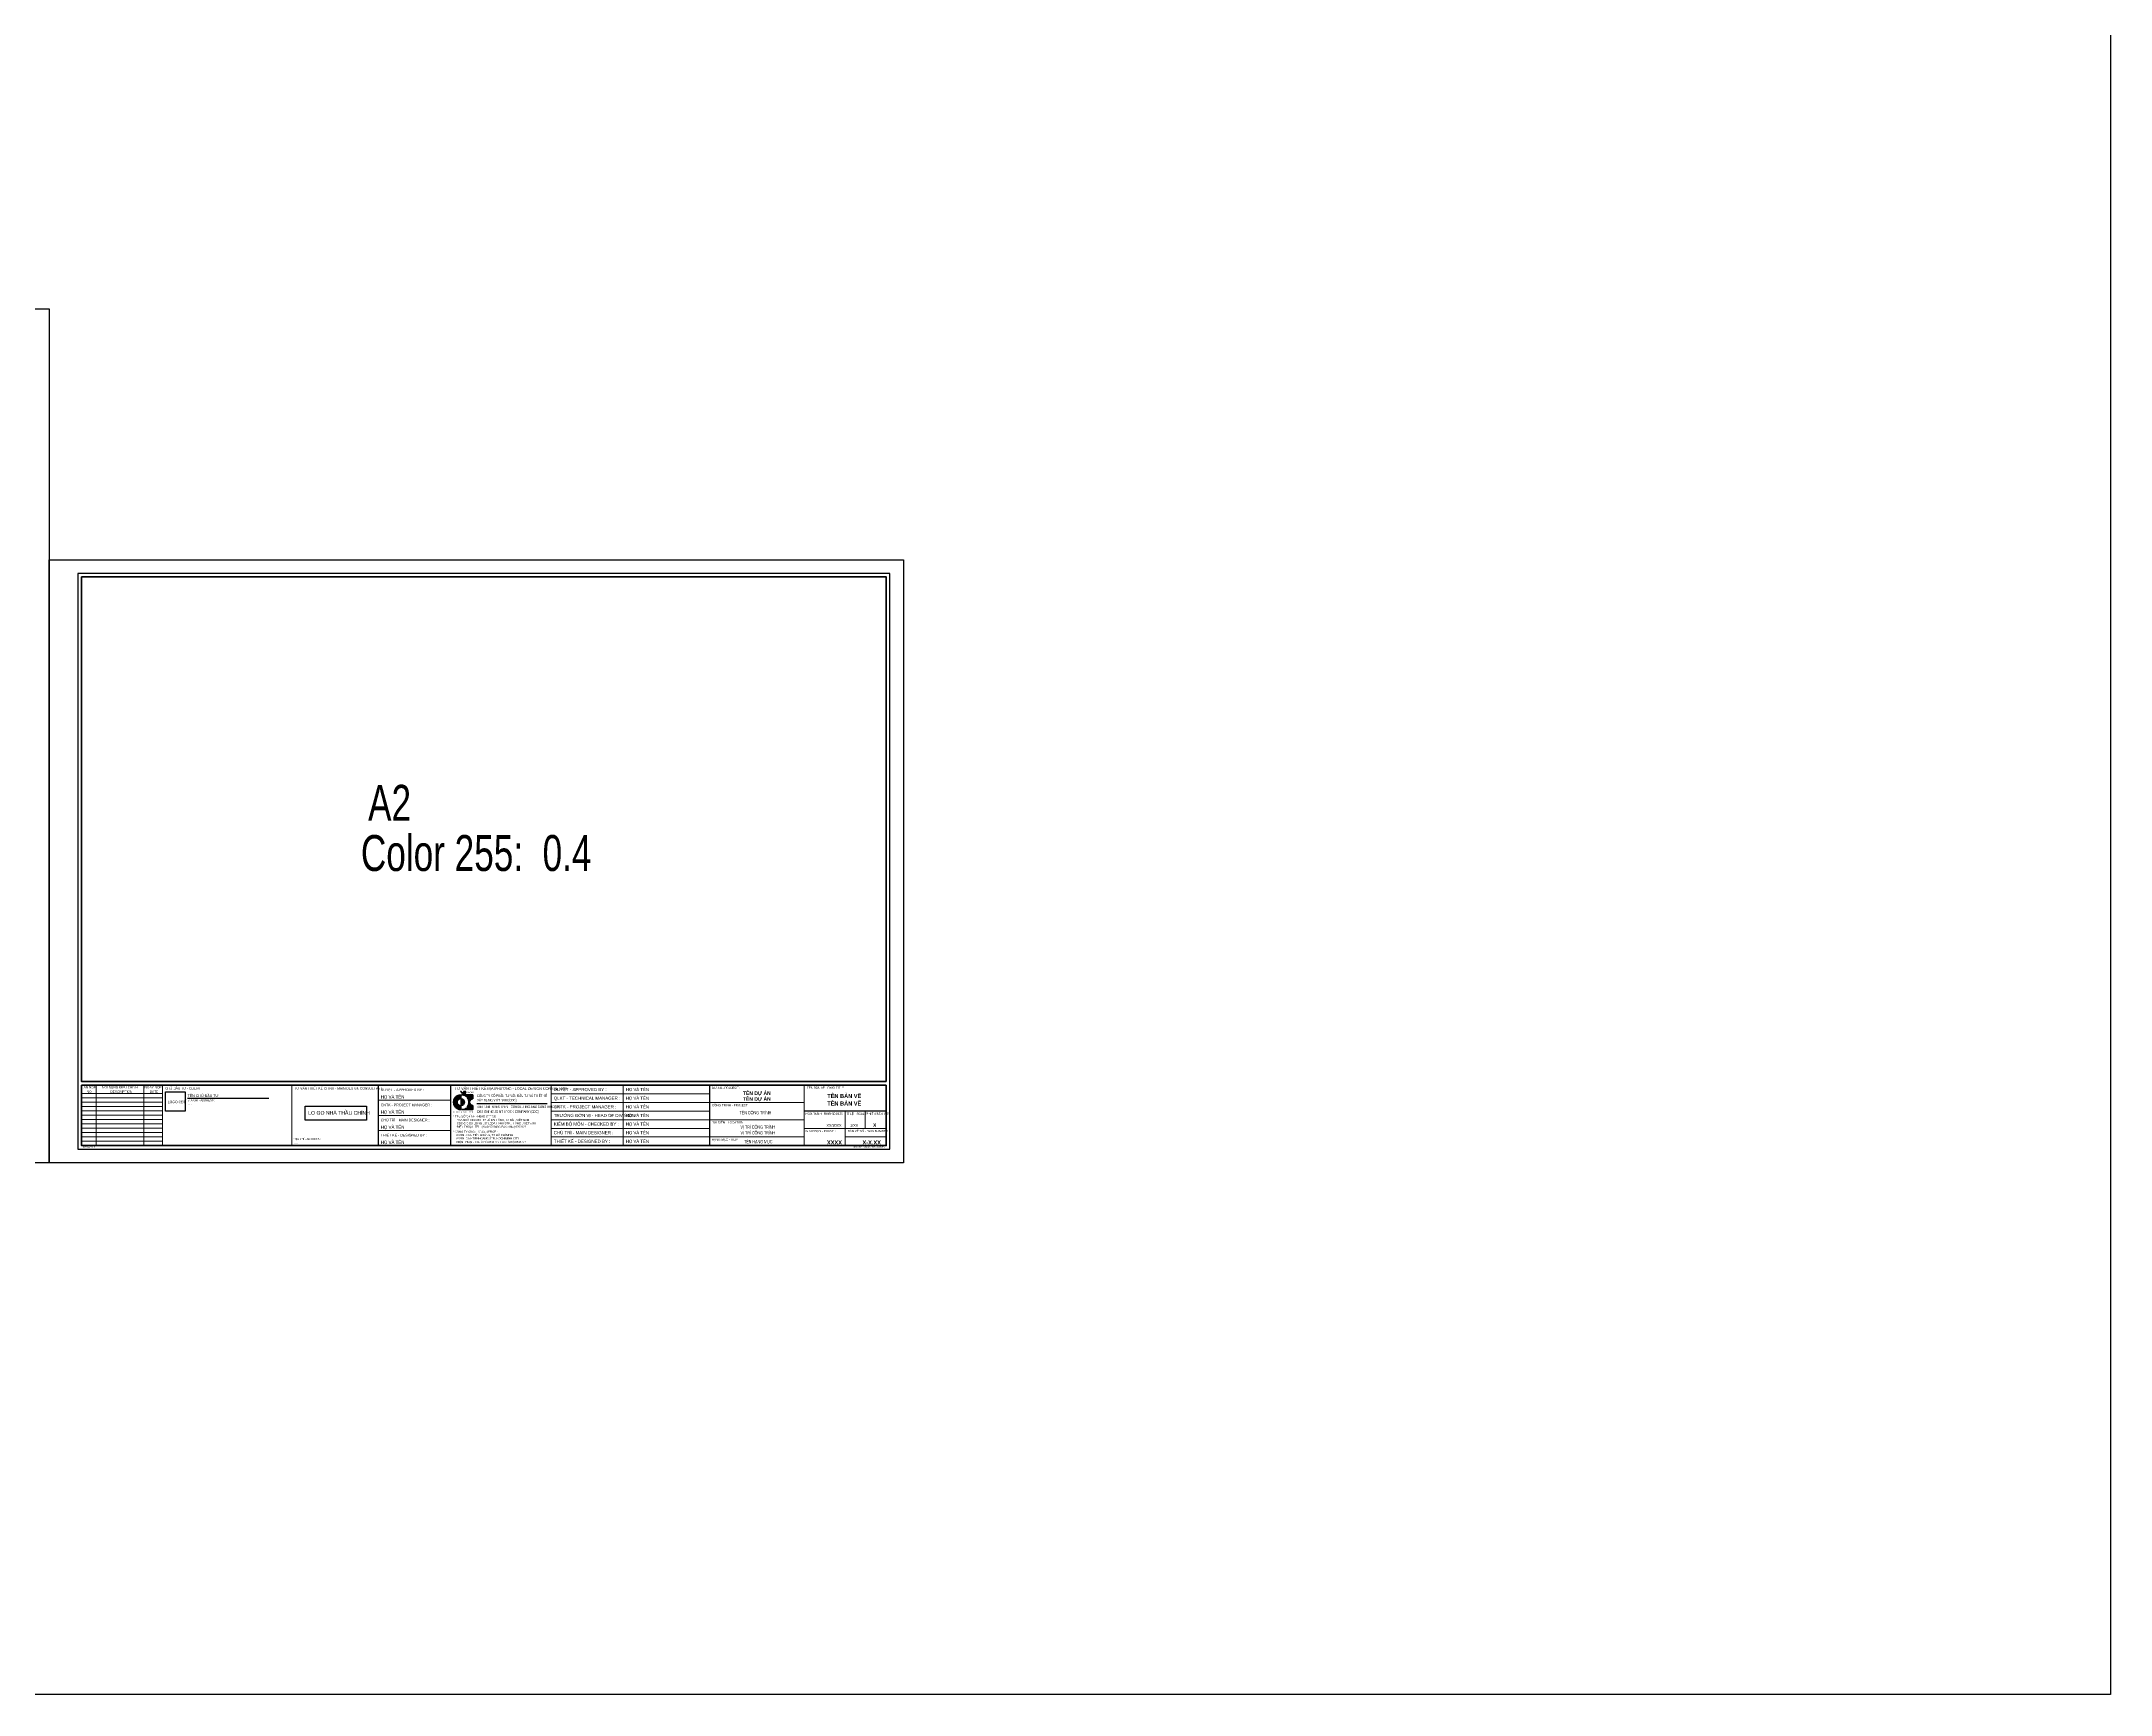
# Model space of a CAD drawing. Header units: millimetres. Extents: x 44 to 16922, y -171 to 5129.
# Drawn here: x 7095 to 8534, y 1441 to 2591 of the extents above; entities that cross this region are included whole.
import ezdxf
from ezdxf.enums import TextEntityAlignment as Align

# ---------------------------------------------------------------- set-up
doc = ezdxf.new("R2010")
doc.units = ezdxf.units.MM
doc.layers.add('CDC -TEXT KHUNG', color=7, linetype='Continuous', lineweight=15)
doc.layers.add('CDC-KHUNGTEN', color=7, linetype='Continuous')
doc.styles.add('Arial', font='arial.ttf', dxfattribs={"width": 0.9, "height": 525})
doc.styles.add('Arial_B_3', font='arialbd.ttf', dxfattribs={"width": 0.75, "height": 3})
doc.styles.add('KT CDC', font='arial.ttf', dxfattribs={"width": 0.85, "height": 200})

# ---------------------------------------------------------------- blocks, each defined once
blk = doc.blocks.new('LOGOmoi')
at = {"layer": 'CDC-KHUNGTEN', "true_color": 0x00fa3e}
h = blk.add_hatch(color=100, dxfattribs=at)
edge = h.paths.add_edge_path()
edge.add_arc((0, 0), 1.87, 90, 270)
edge.add_line((0, -1.9), (0, -3.8))
edge.add_line((0, -3.8), (-0.2, -3.8))
edge.add_line((-0.2, -3.8), (-0.4, -3.8))
edge.add_line((-0.4, -3.8), (-0.5, -3.8))
edge.add_line((-0.5, -3.8), (-0.7, -3.8))
edge.add_line((-0.7, -3.8), (-0.9, -3.7))
edge.add_line((-0.9, -3.7), (-1.1, -3.7))
edge.add_line((-1.1, -3.7), (-1.3, -3.6))
edge.add_line((-1.3, -3.6), (-1.5, -3.6))
edge.add_line((-1.5, -3.6), (-1.6, -3.5))
edge.add_line((-1.6, -3.5), (-1.8, -3.4))
edge.add_line((-1.8, -3.4), (-2, -3.3))
edge.add_line((-2, -3.3), (-2.1, -3.2))
edge.add_line((-2.1, -3.2), (-2.3, -3.1))
edge.add_line((-2.3, -3.1), (-2.4, -3))
edge.add_line((-2.4, -3), (-2.6, -2.8))
edge.add_line((-2.6, -2.8), (-2.7, -2.7))
edge.add_line((-2.7, -2.7), (-2.8, -2.6))
edge.add_line((-2.8, -2.6), (-3, -2.4))
edge.add_line((-3, -2.4), (-3.1, -2.3))
edge.add_line((-3.1, -2.3), (-3.2, -2.1))
edge.add_line((-3.2, -2.1), (-3.3, -2))
edge.add_line((-3.3, -2), (-3.4, -1.8))
edge.add_line((-3.4, -1.8), (-3.5, -1.6))
edge.add_line((-3.5, -1.6), (-3.5, -1.5))
edge.add_line((-3.5, -1.5), (-3.6, -1.3))
edge.add_line((-3.6, -1.3), (-3.7, -1.1))
edge.add_line((-3.7, -1.1), (-3.7, -0.9))
edge.add_line((-3.7, -0.9), (-3.8, -0.7))
edge.add_line((-3.8, -0.7), (-3.8, -0.6))
edge.add_line((-3.8, -0.6), (-3.8, -0.4))
edge.add_line((-3.8, -0.4), (-3.8, -0.2))
edge.add_line((-3.8, -0.2), (-3.8, 0))
edge.add_line((-3.8, 0), (-3.8, 0.2))
edge.add_line((-3.8, 0.2), (-3.8, 0.4))
edge.add_line((-3.8, 0.4), (-3.8, 0.6))
edge.add_line((-3.8, 0.6), (-3.8, 0.7))
edge.add_line((-3.8, 0.7), (-3.7, 0.9))
edge.add_line((-3.7, 0.9), (-3.7, 1.1))
edge.add_line((-3.7, 1.1), (-3.6, 1.3))
edge.add_line((-3.6, 1.3), (-3.5, 1.5))
edge.add_line((-3.5, 1.5), (-3.5, 1.6))
edge.add_line((-3.5, 1.6), (-3.4, 1.8))
edge.add_line((-3.4, 1.8), (-3.3, 2))
edge.add_line((-3.3, 2), (-3.2, 2.1))
edge.add_line((-3.2, 2.1), (-3.1, 2.3))
edge.add_line((-3.1, 2.3), (-3, 2.4))
edge.add_line((-3, 2.4), (-2.8, 2.6))
edge.add_line((-2.8, 2.6), (-2.7, 2.7))
edge.add_line((-2.7, 2.7), (-2.6, 2.8))
edge.add_line((-2.6, 2.8), (-2.4, 3))
edge.add_line((-2.4, 3), (-2.3, 3.1))
edge.add_line((-2.3, 3.1), (-2.1, 3.2))
edge.add_line((-2.1, 3.2), (-2, 3.3))
edge.add_line((-2, 3.3), (-1.8, 3.4))
edge.add_line((-1.8, 3.4), (-1.6, 3.5))
edge.add_line((-1.6, 3.5), (-1.5, 3.6))
edge.add_line((-1.5, 3.6), (-1.3, 3.6))
edge.add_line((-1.3, 3.6), (-1.1, 3.7))
edge.add_line((-1.1, 3.7), (-0.9, 3.7))
edge.add_line((-0.9, 3.7), (-0.7, 3.8))
edge.add_line((-0.7, 3.8), (-0.5, 3.8))
edge.add_line((-0.5, 3.8), (-0.4, 3.8))
edge.add_line((-0.4, 3.8), (-0.2, 3.8))
edge.add_line((-0.2, 3.8), (0, 3.8))
edge.add_line((0, 3.8), (0, 1.9))
at = {"layer": 'CDC-KHUNGTEN'}
h = blk.add_hatch(color=1, dxfattribs=at)
h.paths.add_polyline_path([(1.5, 5.5), (1.3, 5.5), (1.3, 4.9), (1.2, 4.9, -0.237912), (0.1, 5.5), (-0.2, 5.5, 0.272847), (1.1, 4.7), (1.5, 4.7)])
h.paths.add_polyline_path([(2.6, 5.5), (1.8, 5.5, 0.414214), (1.5, 5.2), (1.5, 4.9, 0.414214), (1.8, 4.7), (2.6, 4.7), (2.6, 4.9), (1.8, 4.9, -0.414214), (1.7, 4.9), (1.7, 5.2, -0.414214), (1.8, 5.3), (2.6, 5.3)])
at = {"layer": 'CDC-KHUNGTEN', "true_color": 0xc20000}
blk.add_hatch(color=12, dxfattribs=at).paths.add_polyline_path([(0, 1.9), (0, -1.8), (0, -1.9, 0.414214), (1.9, 0, 0.414214)])
at = {"layer": 'CDC-KHUNGTEN', "color": 102}
for p, q in [((0, 3.8), (0, -3.8)), ((0.4, 3.8), (6.1, 3.8)), ((1.3, 3.7), (5.2, 3.7)), ((2.3, 3.2), (6.1, 3.2)), ((2.5, 3.1), (4, 3.1)), ((3, 2.6), (6.1, 2.6)), ((3.2, 2.5), (3.4, 2.5)), ((3.4, 2.2), (6.1, 2.2)), ((3.5, 2), (6.1, 2)), ((3.6, 2.8), (6.1, 2.8)), ((3.7, 1.6), (5.4, 1.6)), ((3.8, 1.4), (5.2, 1.4)), ((3.9, 1), (4.7, 1)), ((4, 0.8), (4.7, 0.8)), ((4.1, 0.4), (4.5, 0.4)), ((4.1, 0.2), (4.5, 0.2)), ((4.5, 3.4), (6.1, 3.4)), ((6.1, 3.8), (6.1, 1.8)), ((0, -3.8), (0, -3.8)), ((0.4, -3.8), (6.1, -3.8)), ((1.3, -3.7), (5.2, -3.7)), ((2.3, -3.2), (6.1, -3.2)), ((2.5, -3.1), (4, -3.1)), ((3, -2.6), (6.1, -2.6)), ((3.2, -2.5), (3.4, -2.5)), ((3.4, -2.2), (6.1, -2.2)), ((3.5, -2), (6.1, -2)), ((3.6, -2.8), (6.1, -2.8)), ((3.7, -1.6), (5.4, -1.6)), ((3.8, -1.4), (5.2, -1.4)), ((3.9, -1), (4.7, -1)), ((4, -0.8), (4.7, -0.8)), ((4.1, -0.2), (4.5, -0.2)), ((4.1, -0.4), (4.5, -0.4)), ((4.5, -3.4), (6.1, -3.4)), ((6.1, -1.8), (6.1, -3.8))]:
    blk.add_line(p, q, dxfattribs=at)
at = {"layer": 'CDC-KHUNGTEN', "color": 1}
for points in [[(1.5, 5.5), (1.3, 5.5), (1.3, 4.9), (1.2, 4.9, -0.237912), (0.1, 5.5), (-0.2, 5.5, 0.272847), (1.1, 4.7), (1.5, 4.7)], [(2.6, 5.5), (1.8, 5.5, 0.414214), (1.5, 5.2), (1.5, 4.9, 0.414214), (1.8, 4.7), (2.6, 4.7), (2.6, 4.9), (1.8, 4.9, -0.414214), (1.7, 4.9), (1.7, 5.2, -0.414214), (1.8, 5.3), (2.6, 5.3)]]:
    blk.add_lwpolyline(points, format="xyb", close=True, dxfattribs=at)
at = {"layer": 'CDC-KHUNGTEN', "color": 7, "lineweight": 40}
blk.add_lwpolyline([(0.4, 3.8), (6.1, 3.8), (6.1, 1.8, 0.905134), (6.1, -1.8), (6.1, -3.8), (0.4, -3.8)], format="xyb", dxfattribs=at)
at = {"layer": 'CDC-KHUNGTEN', "color": 102}
blk.add_circle((0, 0), 1.87, dxfattribs=at)
at = {"layer": 'CDC-KHUNGTEN', "color": 7, "lineweight": 40}
blk.add_arc((0, 0), 3.85, 89.7449, 270.2551, dxfattribs=at)
at = {"layer": 'CDC-KHUNGTEN', "color": 112}
blk.add_ellipse((0.2, 0), major_axis=(-2.72, 2.72), ratio=1, start_param=-1.064136, end_param=-0.838054, dxfattribs=at)
at = {"layer": 'CDC-KHUNGTEN', "color": 102}
for centre, major_axis, start_param, end_param in [((0.2, 0), (-2.72, 2.72), -1.423028, -1.355019), ((0.2, 0), (2.72, 2.72), 6.199614, 6.251308), ((6.3, 0), (-2.72, 2.72), 0.083571, 0.124553), ((0.2, 0), (-2.72, 2.72), 4.527318, 4.587836), ((0.2, 0), (-2.72, 2.72), 4.346177, 4.481253), ((6.3, 0), (-2.72, 2.72), -0.147768, -0.022458), ((0.2, 0), (-2.72, 2.72), 4.178765, 4.304301), ((0.2, 0), (2.72, 2.72), 5.589142, 5.7099), ((0.2, 0), (2.72, 2.72), 5.445131, 5.550443), ((6.3, 0), (2.72, 2.72), 1.064136, 1.278853), ((6.3, 0), (1.28, 1.28), 0.884906, 3.827483), ((0.2, 0), (2.72, 2.72), 3.979647, 4.205729), ((0.2, 0), (-2.72, 2.72), 2.925816, 2.993825), ((0.2, 0), (-2.72, 2.72), 3.17347, 3.225164), ((0.2, 0), (2.72, 2.72), 4.836942, 4.89746), ((6.3, 0), (-2.72, 2.72), 1.446243, 1.487225), ((0.2, 0), (2.72, 2.72), 4.943525, 5.078601), ((6.3, 0), (-2.72, 2.72), 1.538919, 1.718564), ((0.2, 0), (-2.72, 2.72), 3.549681, 3.675216), ((0.2, 0), (-2.72, 2.72), 3.714878, 3.835636), ((6.3, 0), (2.72, 2.72), 3.433536, 3.648253)]:
    blk.add_ellipse(centre, major_axis=major_axis, ratio=1, start_param=start_param, end_param=end_param, dxfattribs=at)
at = {"layer": 'CDC-KHUNGTEN', "color": 1, "style": 'KT CDC', "width": 0.85}
blk.add_text('GROUP', height=0.792, dxfattribs=at).set_placement((2.9, 4.7))
at = {"layer": 'CDC-KHUNGTEN', "color": 102, "style": 'KT CDC', "width": 1.15}
blk.add_text('C D C J S C . V N', height=0.8, dxfattribs=at).set_placement((-3.9, -5.5))
blk = doc.blocks.new('DSFDG')
at = {"layer": 'CDC-KHUNGTEN', "lineweight": 9}
for p, q in [((-551.9, 44.5), (-551.9, 2.5)), ((-518.8, 44.5), (-518.8, 2.5)), ((-505.7, 38.7), (-562, 38.7)), ((-505.7, 35.7), (-562, 35.7)), ((-505.7, 32.7), (-562, 32.7)), ((-505.7, 29.7), (-562, 29.7)), ((-505.7, 26.7), (-562, 26.7)), ((-505.7, 23.7), (-562, 23.7)), ((-505.7, 20.7), (-562, 20.7)), ((-505.7, 17.7), (-562, 17.7)), ((-505.7, 14.7), (-562, 14.7)), ((-505.7, 11.7), (-562, 11.7)), ((-505.7, 8.7), (-562, 8.7)), ((-505.7, 5.7), (-562, 5.7))]:
    blk.add_line(p, q, dxfattribs=at)
at = {"layer": 'CDC-KHUNGTEN', "lineweight": 20}
for p, q in [((-505.7, 2.5), (-505.7, 44.5)), ((-305.5, 44.5), (-305.5, 2.5)), ((-235.5, 44.5), (-235.5, 2.5)), ((-185.5, 44.5), (-185.5, 2.5)), ((-59.5, 44.5), (-59.5, 2.5)), ((-125.5, 38.5), (-235.5, 38.5)), ((-125.5, 32.5), (-235.5, 32.5)), ((-59.5, 32.5), (-125.5, 32.5)), ((-125.5, 26.5), (-235.5, 26.5)), ((-125.5, 20.5), (-235.5, 20.5)), ((-125.5, 14.5), (-235.5, 14.5)), ((-59.5, 20.5), (-125.5, 20.5)), ((-2.5, 14.5), (-59.5, 14.5)), ((-31, 2.5), (-31, 26.5)), ((-17.2, 14.5), (-17.2, 26.5)), ((-125.5, 8.5), (-235.5, 8.5)), ((-59.5, 8.5), (-125.5, 8.5)), ((-31, 8.5), (-2.5, 8.5))]:
    blk.add_line(p, q, dxfattribs=at)
at = {"layer": 'CDC-KHUNGTEN'}
for p, q in [((-305.5, 44.5), (-305.5, 2.5)), ((-125.5, 44.5), (-125.5, 2.5)), ((-287.2, 31.7), (-238.2, 31.7)), ((-2.5, 26.5), (-59.5, 26.5))]:
    blk.add_line(p, q, dxfattribs=at)
at = {"layer": 'CDC-KHUNGTEN', "color": 8}
blk.add_lwpolyline([(-70.4, 0), (0, 0), (0, 400.5), (-564.5, 400.5), (-564.5, 0), (-70.4, 0)], dxfattribs=at)
at = {"layer": 'CDC-KHUNGTEN', "color": 255, "lineweight": 60}
for points in [[(-2.5, 47), (-2.5, 398), (-562, 398), (-562, 47)], [(-2.5, 44.5), (-562, 44.5), (-562, 2.5), (-2.5, 2.5)]]:
    blk.add_lwpolyline(points, close=True, dxfattribs=at)
at = {"layer": 'Defpoints', "color": 1, "ltscale": 0.2}
blk.add_lwpolyline([(-584.5, -9.5), (-584.5, 410), (9.5, 410), (9.5, -9.5), (-584.5, -9.5)], close=True, dxfattribs=at)
at = {"xscale": 1.33904193134268, "yscale": 1.33904193134268, "zscale": 1.33904193134268}
blk.add_blockref('LOGOmoi', (-298.2, 32.7), dxfattribs=at)
at = {"layer": 'CDC -TEXT KHUNG', "style": 'Arial_B_3', "width": 0.8}
for p in [(-31.7, 35.6), (-31.7, 30.4)]:
    blk.add_text('TÊN BẢN VẼ', height=2.8, dxfattribs=at).set_placement(p, align=Align.CENTER)
for s, p in [('XXXX', (-33.3, 3.3)), ('X-X.XX', (-6.2, 3.3))]:
    blk.add_text(s, height=2.8, dxfattribs=at).set_placement(p, align=Align.RIGHT)
at = {"layer": 'CDC-KHUNGTEN'}
for s, height, style, width, p in [('DUYỆT - APPROVED BY :', 2.2, 'Arial', 0.8, (-233.8, 40.4)), ('DỰ ÁN - PROJECT :  ', 1.5, 'Arial', 0.8, (-123.6, 41.9)), ('TÊN BẢN VẼ - DWG TITLE :', 1.5, 'Arial', 0.8, (-57.6, 42)), ('NO', 1.65, 'KT CDC', 0.85, (-558.5, 39.2)), ('DESCRIPTION', 1.65, 'KT CDC', 0.85, (-542, 39.2)), ('DATE', 1.65, 'KT CDC', 0.85, (-514.7, 39.2)), ('CÔNG TY CỔ PHẦN TƯ VẤN ÐẦU TƯ VÀ THIẾT KẾ', 1.8, 'KT CDC', 0.65, (-287.2, 36.3)), ('XÂY DỰNG VIỆT NAM (CDC)', 1.8, 'KT CDC', 0.65, (-287, 33.2)), ('VIETNAM INVESTMENT CONSULTING AND CONSTRUCTION ', 1.8, 'KT CDC', 0.65, (-287, 28.6)), ('QLKT - TECHNICAL MANAGER :', 2.2, 'Arial', 0.8, (-233.7, 34.4)), ('CNTK - PROJECT MANAGER :', 2.2, 'Arial', 0.8, (-233.7, 28.4)), ('CÔNG TRÌNH - PROJECT :  ', 1.5, 'Arial', 0.8, (-123.7, 29.9)), ('* TRỤ SỞ CHÍNH - HEAD OFFICE :', 1.4, 'KT CDC', 0.85, (-303.6, 22.2)), ('TÒA NHÀ CDC-CIC, 37 LÊ ĐẠI HÀNH, HÀ NỘI, VIỆT NAM', 1.4, 'KT CDC', 0.85, (-301.1, 19.6)), ('CDC-CIC BUILDING , 37 LEDAIHANH STR. , HANOI, VIETNAM', 1.4, 'KT CDC', 0.85, (-301.1, 17.3)), ('ĐIỆN THOẠI - TEL : (844) 9760402; FAX: (844) 9763122', 1.4, 'KT CDC', 0.85, (-301.1, 14.9)), ('DESIGNING JOINT STOCK COMPANY (CDC)', 1.8, 'KT CDC', 0.65, (-286.9, 25.3)), ('TRƯỞNG ĐƠN VỊ - HEAD OF DIVISION :', 2.2, 'Arial', 0.8, (-233.7, 22.4)), ('KIỂM BỘ MÔN - CHECKED BY :', 2.2, 'Arial', 0.8, (-233.7, 16.4)), ('ĐỊA ĐIỂM - LOCATION :', 1.5, 'Arial', 0.8, (-123.7, 17.9)), ('TỈ LỆ - SCALE :', 1.5, 'Arial', 0.8, (-30, 23.9)), ('PHIÊN BẢN -REV', 1.5, 'Arial', 0.8, (-16.4, 23.9)), ('- ISO 06/2019 -', 0.943, 'KT CDC', 1.15, (-562, 1)), ('* CÔNG TY CDCs - CDCs OFFICE :', 1.4, 'KT CDC', 0.85, (-303.6, 11.4)), ('ĐIỆN THOẠI - TEL: (848) 8414777; FAX : (848) 8414777', 1.4, 'KT CDC', 0.85, (-301.3, 4.4)), ('67/46L ĐINH TIÊN HOÀNG, TP HỒ CHÍ MINH', 1.4, 'KT CDC', 0.85, (-301.3, 9.1)), ('67/46L DINHTIENHOANG STR, HOCHIMINH CITY', 1.4, 'KT CDC', 0.85, (-301.3, 6.8)), ('CHỦ TRÌ - MAIN DESIGNER :', 2.2, 'Arial', 0.8, (-233.7, 10.4)), ('THIẾT KẾ - DESIGNED BY :', 2.2, 'Arial', 0.8, (-233.6, 4.4)), ('HẠNG MỤC - ITEM : ', 1.5, 'Arial', 0.8, (-123.8, 5.9)), ('GIAI ĐOẠN - PHASE :', 1.5, 'Arial', 0.8, (-58.6, 11.9)), ('BẢN VẼ SỐ - DWG NUMBER :', 1.5, 'Arial', 0.8, (-29.3, 11.9)), ('- CDCJSC . VN GIỮ BẢN QUYỂN -', 0.943, 'KT CDC', 1.15, (-26.5, 1))]:
    blk.add_text(s, height=height, dxfattribs=dict(at, style=style, width=width)).set_placement(p)
for s, height, style, width, p in [('TÊN DỰ ÁN', 2.5, 'Arial_B_3', 0.8, (-92.5, 37.7)), ('TÊN DỰ ÁN', 2.5, 'Arial_B_3', 0.8, (-92.5, 33.7)), ('TÊN CÔNG TRÌNH', 2.25, 'Arial', 0.65, (-93.5, 24.3)), ('VỊ TRÍ CÔNG TRÌNH', 2.25, 'Arial', 0.65, (-91.8, 14.3)), ('VỊ TRÍ CÔNG TRÌNH', 2.25, 'Arial', 0.65, (-91.8, 10.3)), ('TÊN HẠNG MỤC', 2.25, 'Arial', 0.65, (-91.5, 4.1))]:
    blk.add_text(s, height=height, dxfattribs=dict(at, style=style, width=width)).set_placement(p, align=Align.CENTER)
at = {"layer": 'CDC-KHUNGTEN', "style": 'Arial', "width": 0.814645}
blk.add_text('HOÀN THÀNH - FINISHED DATE :', height=1.5, dxfattribs=at).set_placement((-58.6, 23.9), (-31.9, 23.9), align=Align.FIT)
at = {"layer": 'CDC-KHUNGTEN', "style": 'Arial', "width": 0.9}
for s, p in [('XX/20XX', (-33.6, 15.6)), ('1/XX', (-22, 15.6))]:
    blk.add_text(s, height=1.88, dxfattribs=at).set_placement(p, align=Align.RIGHT)
at = {"layer": 'CDC-KHUNGTEN', "style": 'Arial_B_3'}
blk.add_text('X', height=2.5, dxfattribs=at).set_placement((-9.4, 15.6), align=Align.RIGHT)
at = {"layer": 'CDC-KHUNGTEN', "line_spacing_factor": 0.941778, "style": 'KT CDC'}
for s, insert, char_height, width, attachment_point in [('LẦN NỘP', (-556.9, 43.9), 1.65, 10.982, 2), ('NỘI DUNG ĐIỀU CHỈNH', (-535.3, 43.9), 1.65, 27.748, 2), ('NGÀY NỘP', (-512.3, 43.9), 1.65, 13.167, 2), ('HỌ VÀ TÊN', (-183.6, 42.6), 2.2, 34.679, 1), ('HỌ VÀ TÊN', (-183.6, 36.6), 2.2, 34.679, 1), ('HỌ VÀ TÊN', (-183.6, 30.6), 2.2, 34.679, 1), ('HỌ VÀ TÊN', (-183.6, 24.6), 2.2, 34.679, 1), ('HỌ VÀ TÊN', (-183.6, 18.6), 2.2, 34.679, 1), ('HỌ VÀ TÊN', (-183.6, 12.6), 2.2, 34.679, 1), ('HỌ VÀ TÊN', (-183.6, 6.6), 2.2, 34.679, 1)]:
    blk.add_mtext(s, dxfattribs=dict(at, insert=insert, char_height=char_height, width=width, attachment_point=attachment_point))
blk = doc.blocks.new('cdtna2')
at = {"layer": 'CDC-KHUNGTEN'}
blk.add_line((17.3, -9), (73.8, -9), dxfattribs=at)
blk.add_lwpolyline([(15.6, -4.5), (15.6, -18.1), (2, -18.1), (2, -4.5)], close=True, dxfattribs=at)
for s, height, style, width, p in [('LOGO CĐT', 1.71, 'Arial', 0.8, (3.5, -12.5)), ('* ĐỊA CHỈ - ADDRESS :', 1.4, 'KT CDC', 0.85, (16.3, -11.1)), ('TÊN CHỦ ĐẦU TƯ', 1.8, 'KT CDC', 0.8, (17.3, -8.2)), ('.....', 1.4, 'KT CDC', 0.8, (17.3, -13.7))]:
    blk.add_text(s, height=height, dxfattribs=dict(at, style=style, width=width)).set_placement(p)
blk = doc.blocks.new('dgfh')
at = {"layer": 'Defpoints', "color": 1, "ltscale": 0.2}
blk.add_lwpolyline([(-462, -14), (-462, 580), (379, 580), (379, -14), (-462, -14)], close=True, dxfattribs=at)

msp = doc.modelspace()

# ---------------------------------------------------------------- linework, layer by layer
for points in [[(4917, 3740.5), (8533.5, 3740.5), (8533.5, 1440.9), (4917, 1440.9)], [(7278.2, 1850.1), (7320.7, 1850.1), (7320.7, 1840.4), (7278.2, 1840.4)]]:
    msp.add_lwpolyline(points, close=True)
at = {"layer": 'CDC-KHUNGTEN', "lineweight": 20}
for p, q in [((7268.9, 1864.7), (7268.9, 1822.7)), ((7328.9, 1864.7), (7328.9, 1822.7)), ((7379.2, 1854.2), (7328.9, 1854.2)), ((7379.2, 1843.7), (7328.9, 1843.7)), ((7379.2, 1833.2), (7328.9, 1833.2))]:
    msp.add_line(p, q, dxfattribs=at)
at = {"layer": 'CDC-KHUNGTEN'}
msp.add_line((7328.9, 1864.7), (7328.9, 1822.7), dxfattribs=at)

# ---------------------------------------------------------------- block references
for name, p in [('dgfh', (6721.2, 1824.7)), ('DSFDG', (7684.7, 1820.2)), ('cdtna2', (7179.1, 1864.7))]:
    msp.add_blockref(name, p, dxfattribs=at)

# ---------------------------------------------------------------- texts
at = {"layer": 'CDC -TEXT KHUNG', "style": 'KT CDC', "width": 0.7}
for s, p in [('A2', (7321.9, 2048.6)), ('A2', (7321.9, 2048.6)), ('Color 255:  0.4', (7316.9, 2013.7))]:
    msp.add_text(s, height=25, dxfattribs=at).set_placement(p)
at = {"layer": 'CDC-KHUNGTEN'}
for s, height, style, width, p in [('CHỦ ĐẦU TƯ - CLIENT', 1.65, 'Arial', 0.8, (7180.8, 1861.7)), ('TƯ VẤN THIẾT KẾ CHÍNH - MAIN DESIGN CONSULTANT ', 1.65, 'Arial', 0.8, (7270.7, 1861.7)), ('DUYỆT - APPROVED BY :', 1.8, 'Arial', 0.8, (7330.7, 1860.6)), ('HỌ VÀ TÊN', 2.25, 'KT CDC', 0.85, (7330.7, 1855.4)), ('TƯ VẤN THIẾT KẾ ĐỊA PHƯƠNG - LOCAL DESIGN CONSULTANT', 1.833, 'KT CDC', 0.8, (7382.2, 1861.5)), ('LO GO NHÀ THẦU CHÍNH', 2.625, 'KT CDC', 0.85, (7280.3, 1844.2)), ('CNTK - PROJECT MANAGER :', 1.8, 'Arial', 0.8, (7330.7, 1850.1)), ('CHỦ TRÌ - MAIN DESIGNER :', 1.8, 'Arial', 0.8, (7330.7, 1839.6)), ('HỌ VÀ TÊN', 2.25, 'KT CDC', 0.85, (7330.7, 1844.9)), ('* ĐỊA CHỈ - ADDRESS :', 1.35, 'KT CDC', 0.85, (7269.6, 1826.7)), ('THIẾT KẾ - DESIGNED BY :', 1.8, 'Arial', 0.8, (7330.7, 1829.1)), ('HỌ VÀ TÊN', 2.25, 'KT CDC', 0.85, (7330.7, 1834.4)), ('.....', 1.35, 'KT CDC', 0.78, (7270.7, 1824.2)), ('HỌ VÀ TÊN', 2.25, 'KT CDC', 0.85, (7330.7, 1823.9))]:
    msp.add_text(s, height=height, dxfattribs=dict(at, style=style, width=width)).set_placement(p)

doc.saveas('drawing.dxf')
